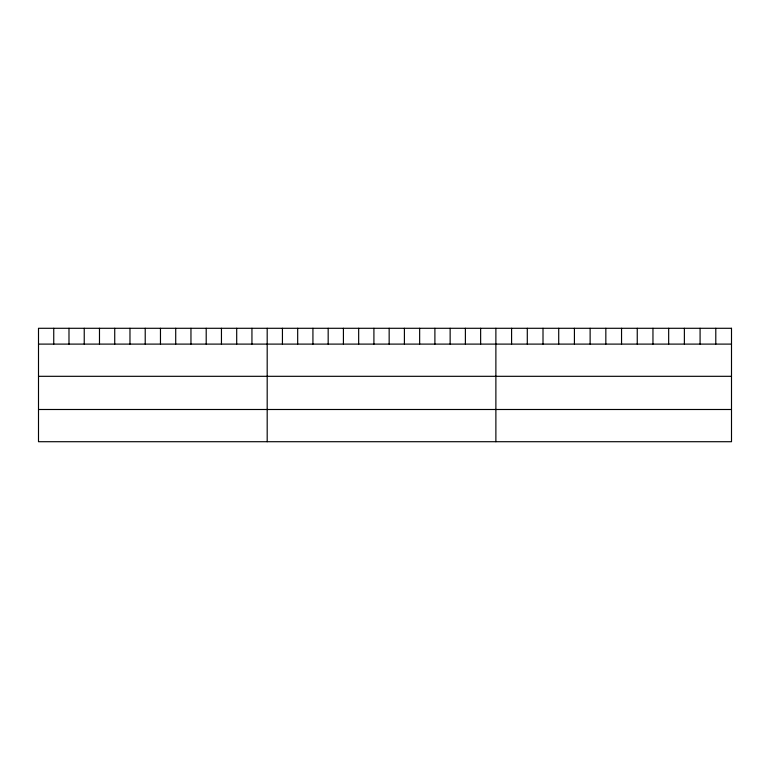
<?xml version="1.0" encoding="UTF-8"?>
<svg xmlns="http://www.w3.org/2000/svg" width="770" height="770" viewBox="0 0 770 770"><rect width="100%" height="100%" fill="white"/><g stroke="black" fill="none" stroke-linecap="round" stroke-linejoin="round"><path stroke-width="1.16" d="M38.5 344.103L731.5 344.103M38.5 376.309L731.5 376.309M38.5 409.496L731.5 409.496M715.792 328.289L715.792 344.103M700.084 328.289L700.084 344.103M684.376 328.289L684.376 344.103M668.668 328.289L668.668 344.103M652.96 328.289L652.96 344.103M637.252 328.289L637.252 344.103M621.544 328.289L621.544 344.103M605.836 328.289L605.836 344.103M590.128 328.289L590.128 344.103M574.42 328.289L574.42 344.103M558.712 328.289L558.712 344.103M543.004 328.289L543.004 344.103M527.296 328.289L527.296 344.103M511.588 328.289L511.588 344.103M495.88 328.289L495.88 441.711M480.634 328.289L480.634 344.103M465.388 328.289L465.388 344.103M450.142 328.289L450.142 344.103M434.896 328.289L434.896 344.103M419.65 328.289L419.65 344.103M404.404 328.289L404.404 344.103M389.158 328.289L389.158 344.103M373.912 328.289L373.912 344.103M358.666 328.289L358.666 344.103M343.42 328.289L343.42 344.103M328.174 328.289L328.174 344.103M312.928 328.289L312.928 344.103M297.682 328.289L297.682 344.103M282.436 328.289L282.436 344.103M267.19 328.289L267.19 441.711M251.944 328.289L251.944 344.103M236.698 328.289L236.698 344.103M221.452 328.289L221.452 344.103M206.206 328.289L206.206 344.103M190.96 328.289L190.96 344.103M175.714 328.289L175.714 344.103M160.468 328.289L160.468 344.103M145.222 328.289L145.222 344.103M129.976 328.289L129.976 344.103M114.73 328.289L114.73 344.103M99.484 328.289L99.484 344.103M84.238 328.289L84.238 344.103M68.992 328.289L68.992 344.103M53.746 328.289L53.746 344.103M731.5 328.289L38.5 328.289L38.5 441.711L731.5 441.711L731.5 328.289"/></g></svg>
